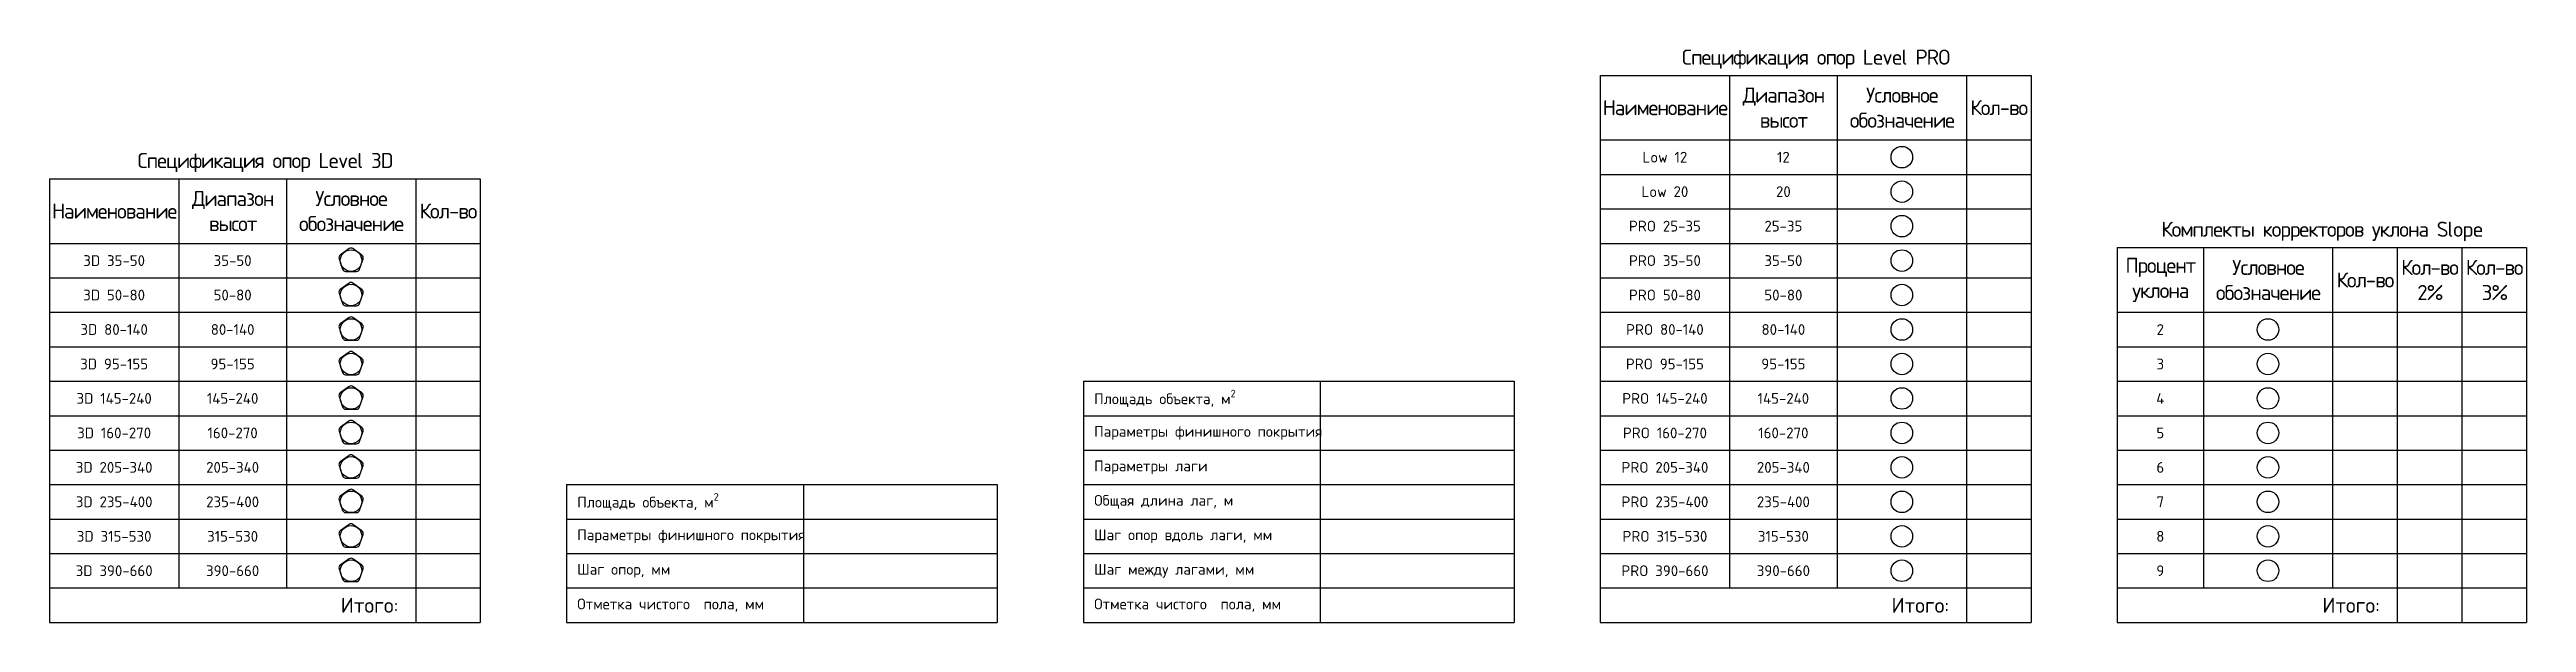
# Model space of a CAD drawing. Header units: millimetres. Extents: x 0 to 57500, y 0 to 13299.
import ezdxf
from ezdxf.enums import TextEntityAlignment as Align

# ---------------------------------------------------------------- set-up
doc = ezdxf.new("R2010")
doc.units = ezdxf.units.MM
doc.styles.add('isocpeur', font='isocpeur.ttf')

# ---------------------------------------------------------------- blocks, each defined once
blk = doc.blocks.new('OPOR_SUPPORT_SPEC_3D')
for p, q in [((0, 10300), (0, 8800)), ((0, 10300), (10000, 10300)), ((3000, 10300), (3000, 8800)), ((5500, 10300), (5500, 8800)), ((8500, 10300), (8500, 8800)), ((10000, 10300), (10000, 8800)), ((0, 8800), (10000, 8800)), ((0, 8800), (0, 0)), ((3000, 8800), (3000, 800)), ((5500, 8800), (5500, 800)), ((8500, 8800), (8500, 0)), ((10000, 8800), (10000, 0)), ((0, 8000), (10000, 8000)), ((0, 7200), (10000, 7200)), ((0, 6400), (10000, 6400)), ((0, 5600), (10000, 5600)), ((0, 4800), (10000, 4800)), ((0, 4000), (10000, 4000)), ((0, 3200), (10000, 3200)), ((0, 2400), (10000, 2400)), ((0, 1600), (10000, 1600)), ((0, 800), (10000, 800)), ((0, 0), (10000, 0))]:
    blk.add_line(p, q)
at = {"color": 92}
blk.add_lwpolyline([(7198, 8202), (7277, 8444, 0.32492), (7250, 8528), (7044, 8677, 0.32492), (6956, 8677), (6750, 8528, 0.32492), (6723, 8444), (6802, 8202, 0.32492), (6873, 8150), (7127, 8150, 0.32492)], format="xyb", close=True, dxfattribs=at)
at = {"color": 131}
blk.add_lwpolyline([(7198, 7402), (7277, 7644, 0.32492), (7250, 7728), (7044, 7877, 0.32492), (6956, 7877), (6750, 7728, 0.32492), (6723, 7644), (6802, 7402, 0.32492), (6873, 7350), (7127, 7350, 0.32492)], format="xyb", close=True, dxfattribs=at)
at = {"color": 30}
blk.add_lwpolyline([(7198, 6602), (7277, 6844, 0.32492), (7250, 6928), (7044, 7077, 0.32492), (6956, 7077), (6750, 6928, 0.32492), (6723, 6844), (6802, 6602, 0.32492), (6873, 6550), (7127, 6550, 0.32492)], format="xyb", close=True, dxfattribs=at)
at = {"color": 160}
blk.add_lwpolyline([(7198, 5802), (7277, 6044, 0.32492), (7250, 6128), (7044, 6277, 0.32492), (6956, 6277), (6750, 6128, 0.32492), (6723, 6044), (6802, 5802, 0.32492), (6873, 5750), (7127, 5750, 0.32492)], format="xyb", close=True, dxfattribs=at)
at = {"color": 60}
blk.add_lwpolyline([(7198, 5002), (7277, 5244, 0.32492), (7250, 5328), (7044, 5477, 0.32492), (6956, 5477), (6750, 5328, 0.32492), (6723, 5244), (6802, 5002, 0.32492), (6873, 4950), (7127, 4950, 0.32492)], format="xyb", close=True, dxfattribs=at)
at = {"color": 134}
blk.add_lwpolyline([(7198, 4202), (7277, 4444, 0.32492), (7250, 4528), (7044, 4677, 0.32492), (6956, 4677), (6750, 4528, 0.32492), (6723, 4444), (6802, 4202, 0.32492), (6873, 4150), (7127, 4150, 0.32492)], format="xyb", close=True, dxfattribs=at)
at = {"color": 42}
blk.add_lwpolyline([(7198, 3402), (7277, 3644, 0.32492), (7250, 3728), (7044, 3877, 0.32492), (6956, 3877), (6750, 3728, 0.32492), (6723, 3644), (6802, 3402, 0.32492), (6873, 3350), (7127, 3350, 0.32492)], format="xyb", close=True, dxfattribs=at)
at = {"color": 26}
blk.add_lwpolyline([(7198, 2602), (7277, 2844, 0.32492), (7250, 2928), (7044, 3077, 0.32492), (6956, 3077), (6750, 2928, 0.32492), (6723, 2844), (6802, 2602, 0.32492), (6873, 2550), (7127, 2550, 0.32492)], format="xyb", close=True, dxfattribs=at)
at = {"color": 6}
blk.add_lwpolyline([(7198, 1802), (7277, 2044, 0.32492), (7250, 2128), (7044, 2277, 0.32492), (6956, 2277), (6750, 2128, 0.32492), (6723, 2044), (6802, 1802, 0.32492), (6873, 1750), (7127, 1750, 0.32492)], format="xyb", close=True, dxfattribs=at)
at = {"color": 163}
blk.add_lwpolyline([(7198, 1002), (7277, 1244, 0.32492), (7250, 1328), (7044, 1477, 0.32492), (6956, 1477), (6750, 1328, 0.32492), (6723, 1244), (6802, 1002, 0.32492), (6873, 950), (7127, 950, 0.32492)], format="xyb", close=True, dxfattribs=at)
at = {"color": 92}
blk.add_circle((7000, 8400), 250, dxfattribs=at)
at = {"color": 131}
blk.add_circle((7000, 7600), 250, dxfattribs=at)
at = {"color": 30}
blk.add_circle((7000, 6800), 250, dxfattribs=at)
at = {"color": 160}
blk.add_circle((7000, 6000), 250, dxfattribs=at)
at = {"color": 60}
blk.add_circle((7000, 5200), 250, dxfattribs=at)
at = {"color": 134}
blk.add_circle((7000, 4400), 250, dxfattribs=at)
at = {"color": 42}
blk.add_circle((7000, 3600), 250, dxfattribs=at)
at = {"color": 26}
blk.add_circle((7000, 2800), 250, dxfattribs=at)
at = {"color": 6}
blk.add_circle((7000, 2000), 250, dxfattribs=at)
at = {"color": 163}
blk.add_circle((7000, 1200), 250, dxfattribs=at)
at = {"ltscale": 30, "attachment_point": 5, "style": 'isocpeur'}
for s, insert, char_height, width in [('\\pxqc;{\\T0.9;Спецификация опор Level 3D}', (5000, 10675), 350, 10000), ('\\pxqc;{\\T0.9;Диапазон высот}', (4250, 9550), 350, 2500), ('\\pxqc;{\\T0.9;Условное обозначение}', (7000, 9550), 350, 3000), ('\\pxqc;{\\T0.9;Наименование}', (1500, 9550), 350, 3000), ('\\pxqc;{\\T0.9;Кол-во}', (9250, 9550), 350, 1500), ('\\pxqc;3D 35-50', (1500, 8400), 250, 3000), ('\\pxqc;35-50', (4250, 8400), 250, 2500), ('\\pxqc;3D 50-80', (1500, 7600), 250, 3000), ('\\pxqc;50-80', (4250, 7600), 250, 2500), ('\\pxqc;3D 80-140', (1500, 6800), 250, 3000), ('\\pxqc;80-140', (4250, 6800), 250, 2500), ('\\pxqc;3D 95-155', (1500, 6000), 250, 3000), ('\\pxqc;95-155', (4250, 6000), 250, 2500), ('\\pxqc;3D 145-240', (1500, 5200), 250, 3000), ('\\pxqc;145-240', (4250, 5200), 250, 2500), ('\\pxqc;3D 160-270', (1500, 4400), 250, 3000), ('\\pxqc;160-270', (4250, 4400), 250, 2500), ('\\pxqc;3D 205-340', (1500, 3600), 250, 3000), ('\\pxqc;205-340', (4250, 3600), 250, 2500), ('\\pxqc;3D 235-400', (1500, 2800), 250, 3000), ('\\pxqc;235-400', (4250, 2800), 250, 2500), ('\\pxqc;3D 315-530', (1500, 2000), 250, 3000), ('\\pxqc;315-530', (4250, 2000), 250, 2500), ('\\pxqc;3D 390-660', (1500, 1200), 250, 3000), ('\\pxqc;390-660', (4250, 1200), 250, 2500), ('\\pxr1.14286,qr;Итого:', (7000, 400), 350, 3000)]:
    blk.add_mtext(s, dxfattribs=dict(at, insert=insert, char_height=char_height, width=width))
at = {"style": 'isocpeur'}
for tag, p in [('SUP_3D_35_50', (9250, 8400)), ('SUP_3D_50_80', (9250, 7600)), ('SUP_3D_80_140', (9250, 6800)), ('SUP_3D_95_155', (9250, 6000)), ('SUP_3D_145_240', (9250, 5200)), ('SUP_3D_160_270', (9250, 4400)), ('SUP_3D_205_340', (9250, 3600)), ('SUP_3D_235_400', (9250, 2800)), ('SUP_3D_315_530', (9250, 2000)), ('SUP_3D_390_660', (9250, 1200)), ('SUP_TOTAL', (9250, 400))]:
    blk.add_attdef(tag, text='', height=250, dxfattribs=at).set_placement(p, align=Align.MIDDLE_CENTER)
blk = doc.blocks.new('OPOR_PARAMS_TILE')
for p, q in [((0, 3200), (0, 0)), ((0, 3200), (10000, 3200)), ((5500, 3200), (5500, 0)), ((10000, 3200), (10000, 0)), ((0, 2400), (10000, 2400)), ((0, 1600), (10000, 1600)), ((0, 800), (10000, 800)), ((0, 0), (10000, 0))]:
    blk.add_line(p, q)
at = {"ltscale": 30, "char_height": 250, "width": 5500, "attachment_point": 5, "style": 'isocpeur'}
for s, insert in [('\\A1;\\pxl1,ql;Площадь объекта, м{\\H0.7x;\\S2^ ;}', (2750, 2800)), ('\\pxl1,ql;Параметры финишного покрытия', (2750, 2000)), ('\\pxi1,ql;Шаг опор, мм', (2750, 1200)), ('\\pxi1,ql;Отметка чистого  пола, мм', (2750, 400))]:
    blk.add_mtext(s, dxfattribs=dict(at, insert=insert))
at = {"style": 'isocpeur'}
for tag, p in [('AREA', (7750, 2800)), ('COVERING', (7750, 2000)), ('STEP_SUPPORT', (7750, 1200)), ('FLOOR', (7750, 400))]:
    blk.add_attdef(tag, text='', height=250, dxfattribs=at).set_placement(p, align=Align.MIDDLE_CENTER)
blk = doc.blocks.new('OPOR_PARAMS_BOARD')
for p, q in [((0, 5600), (0, 0)), ((0, 5600), (10000, 5600)), ((5500, 5600), (5500, 0)), ((10000, 5600), (10000, 0)), ((0, 4800), (10000, 4800)), ((0, 4000), (10000, 4000)), ((0, 3200), (10000, 3200)), ((0, 2400), (10000, 2400)), ((0, 1600), (10000, 1600)), ((0, 800), (10000, 800)), ((0, 0), (10000, 0))]:
    blk.add_line(p, q)
at = {"ltscale": 30, "char_height": 250, "width": 5500, "attachment_point": 5, "style": 'isocpeur'}
for s, insert in [('\\A1;\\pxl1,ql;Площадь объекта, м{\\H0.7x;\\S2^ ;}', (2750, 5200)), ('\\pxl1,ql;Параметры финишного покрытия', (2750, 4400)), ('\\pxi1,ql;Параметры лаги', (2750, 3600)), ('\\pxi1,ql;Общая длина лаг, м', (2750, 2800)), ('\\pxi1,ql;Шаг опор вдоль лаги, мм', (2750, 2000)), ('\\pxi1,ql;Шаг между лагами, мм', (2750, 1200)), ('\\pxi1,ql;Отметка чистого  пола, мм', (2750, 400))]:
    blk.add_mtext(s, dxfattribs=dict(at, insert=insert))
at = {"style": 'isocpeur'}
for tag, p in [('AREA', (7750, 5200)), ('COVERING', (7750, 4400)), ('LAG_TYPE', (7750, 3600)), ('LAG_LENGTH', (7750, 2800)), ('STEP_X', (7750, 2000)), ('STEP_Y', (7750, 1200)), ('FLOOR', (7750, 400))]:
    blk.add_attdef(tag, text='', height=250, dxfattribs=at).set_placement(p, align=Align.MIDDLE_CENTER)
blk = doc.blocks.new('OPOR_SUPPORT_SPEC_PRO')
for p, q in [((0, 12700), (0, 11200)), ((0, 12700), (10000, 12700)), ((3000, 12700), (3000, 11200)), ((5500, 12700), (5500, 11200)), ((8500, 12700), (8500, 11200)), ((10000, 12700), (10000, 11200)), ((0, 11200), (10000, 11200)), ((0, 11200), (0, 0)), ((3000, 11200), (3000, 800)), ((5500, 11200), (5500, 800)), ((8500, 11200), (8500, 0)), ((10000, 11200), (10000, 0)), ((0, 10400), (10000, 10400)), ((0, 9600), (10000, 9600)), ((0, 8800), (10000, 8800)), ((0, 8000), (10000, 8000)), ((0, 7200), (10000, 7200)), ((0, 6400), (10000, 6400)), ((0, 5600), (10000, 5600)), ((0, 4800), (10000, 4800)), ((0, 4000), (10000, 4000)), ((0, 3200), (10000, 3200)), ((0, 2400), (10000, 2400)), ((0, 1600), (10000, 1600)), ((0, 800), (10000, 800)), ((0, 0), (10000, 0))]:
    blk.add_line(p, q)
at = {"color": 221}
blk.add_circle((7000, 10800), 250, dxfattribs=at)
at = {"color": 2}
blk.add_circle((7000, 10000), 250, dxfattribs=at)
at = {"color": 1}
blk.add_circle((7000, 9200), 250, dxfattribs=at)
at = {"color": 92}
blk.add_circle((7000, 8400), 250, dxfattribs=at)
at = {"color": 131}
blk.add_circle((7000, 7600), 250, dxfattribs=at)
at = {"color": 30}
blk.add_circle((7000, 6800), 250, dxfattribs=at)
at = {"color": 160}
blk.add_circle((7000, 6000), 250, dxfattribs=at)
at = {"color": 60}
blk.add_circle((7000, 5200), 250, dxfattribs=at)
at = {"color": 134}
blk.add_circle((7000, 4400), 250, dxfattribs=at)
at = {"color": 42}
blk.add_circle((7000, 3600), 250, dxfattribs=at)
at = {"color": 26}
blk.add_circle((7000, 2800), 250, dxfattribs=at)
at = {"color": 6}
blk.add_circle((7000, 2000), 250, dxfattribs=at)
at = {"color": 163}
blk.add_circle((7000, 1200), 250, dxfattribs=at)
at = {"ltscale": 30, "attachment_point": 5, "style": 'isocpeur'}
for s, insert, char_height, width in [('\\pxqc;{\\T0.9;Спецификация опор Level PRO}', (5000, 13075), 350, 10000), ('\\pxqc;{\\T0.9;Наименование}', (1500, 11950), 350, 3000), ('\\pxqc;{\\T0.9;Диапазон высот}', (4250, 11950), 350, 2500), ('\\pxqc;{\\T0.9;Условное обозначение}', (7000, 11950), 350, 3000), ('\\pxqc;{\\T0.9;Кол-во}', (9250, 11950), 350, 1500), ('\\pxqc;Low 12', (1500, 10800), 250, 3000), ('\\pxqc;12', (4250, 10800), 250, 2500), ('\\pxqc;Low 20', (1500, 10000), 250, 3000), ('\\pxqc;20', (4250, 10000), 250, 2500), ('\\pxqc;PRO 25-35', (1500, 9200), 250, 3000), ('\\pxqc;25-35', (4250, 9200), 250, 2500), ('\\pxqc;PRO 35-50', (1500, 8400), 250, 3000), ('\\pxqc;35-50', (4250, 8400), 250, 2500), ('\\pxqc;PRO 50-80', (1500, 7600), 250, 3000), ('\\pxqc;50-80', (4250, 7600), 250, 2500), ('\\pxqc;PRO 80-140', (1500, 6800), 250, 3000), ('\\pxqc;80-140', (4250, 6800), 250, 2500), ('\\pxqc;PRO 95-155', (1500, 6000), 250, 3000), ('\\pxqc;95-155', (4250, 6000), 250, 2500), ('\\pxqc;PRO 145-240', (1500, 5200), 250, 3000), ('\\pxqc;145-240', (4250, 5200), 250, 2500), ('\\pxqc;PRO 160-270', (1500, 4400), 250, 3000), ('\\pxqc;160-270', (4250, 4400), 250, 2500), ('\\pxqc;PRO 205-340', (1500, 3600), 250, 3000), ('\\pxqc;205-340', (4250, 3600), 250, 2500), ('\\pxqc;PRO 235-400', (1500, 2800), 250, 3000), ('\\pxqc;235-400', (4250, 2800), 250, 2500), ('\\pxqc;PRO 315-530', (1500, 2000), 250, 3000), ('\\pxqc;315-530', (4250, 2000), 250, 2500), ('\\pxqc;PRO 390-660', (1500, 1200), 250, 3000), ('\\pxqc;390-660', (4250, 1200), 250, 2500), ('\\pxr1.14286,qr;Итого:', (7000, 400), 350, 3000)]:
    blk.add_mtext(s, dxfattribs=dict(at, insert=insert, char_height=char_height, width=width))
at = {"style": 'isocpeur'}
for tag, p in [('SUP_PRO_LOW12', (9250, 10800)), ('SUP_PRO_LOW20', (9250, 10000)), ('SUP_PRO_25_35', (9250, 9200)), ('SUP_PRO_35_50', (9250, 8400)), ('SUP_PRO_50_80', (9250, 7600)), ('SUP_PRO_80_140', (9250, 6800)), ('SUP_PRO_95_155', (9250, 6000)), ('SUP_PRO_145_240', (9250, 5200)), ('SUP_PRO_160_270', (9250, 4400)), ('SUP_PRO_205_340', (9250, 3600)), ('SUP_PRO_235_400', (9250, 2800)), ('SUP_PRO_315_530', (9250, 2000)), ('SUP_PRO_390_660', (9250, 1200)), ('SUP_TOTAL', (9250, 400))]:
    blk.add_attdef(tag, text='', height=250, dxfattribs=at).set_placement(p, align=Align.MIDDLE_CENTER)
blk = doc.blocks.new('table_slope')
for p, q in [((0, 8700), (0, 7200)), ((0, 8700), (9500, 8700)), ((2000, 8700), (2000, 7200)), ((5000, 8700), (5000, 7200)), ((6500, 8700), (6500, 7200)), ((8000, 8700), (8000, 7200)), ((9500, 8700), (9500, 7200)), ((0, 7200), (9500, 7200)), ((0, 7200), (0, 0)), ((2000, 7200), (2000, 800)), ((5000, 7200), (5000, 800)), ((6500, 7200), (6500, 0)), ((8000, 7200), (8000, 0)), ((9500, 7200), (9500, 0)), ((0, 6400), (9500, 6400)), ((0, 5600), (9500, 5600)), ((0, 4800), (9500, 4800)), ((0, 4000), (9500, 4000)), ((0, 3200), (9500, 3200)), ((0, 2400), (9500, 2400)), ((0, 1600), (9500, 1600)), ((0, 800), (9500, 800)), ((0, 0), (9500, 0))]:
    blk.add_line(p, q)
at = {"color": 12}
blk.add_circle((3500, 6800), 250, dxfattribs=at)
at = {"color": 111}
blk.add_circle((3500, 6000), 250, dxfattribs=at)
at = {"color": 161}
blk.add_circle((3500, 5200), 250, dxfattribs=at)
at = {"color": 64}
blk.add_circle((3500, 4400), 250, dxfattribs=at)
at = {"color": 242}
blk.add_circle((3500, 3600), 250, dxfattribs=at)
at = {"color": 5}
blk.add_circle((3500, 2800), 250, dxfattribs=at)
at = {"color": 55}
blk.add_circle((3500, 2000), 250, dxfattribs=at)
at = {"color": 249}
blk.add_circle((3500, 1200), 250, dxfattribs=at)
at = {"ltscale": 30, "attachment_point": 5, "style": 'isocpeur'}
for s, insert, char_height, width in [('\\pxqc;{\\T0.9;Комплекты корректоров уклона Slope}', (4750, 9075), 350, 9500), ('\\pxqc;{\\T0.9;Процент уклона}', (1000, 7950), 350, 2000), ('\\pxqc;{\\T0.9;Условное обозначение}', (3500, 7950), 350, 3000), ('\\pxqc;{\\T0.9;Кол-во}', (5750, 7950), 350, 1500), ('\\pxqc;{\\T0.9;Кол-во 2%}', (7250, 7950), 350, 1500), ('\\pxqc;{\\T0.9;Кол-во 3%}', (8750, 7950), 350, 1500), ('\\pxqc;2', (1000, 6800), 250, 2000), ('\\pxqc;3', (1000, 6000), 250, 2000), ('\\pxqc;4', (1000, 5200), 250, 2000), ('\\pxqc;5', (1000, 4400), 250, 2000), ('\\pxqc;6', (1000, 3600), 250, 2000), ('\\pxqc;7', (1000, 2800), 250, 2000), ('\\pxqc;8', (1000, 2000), 250, 2000), ('\\pxqc;9', (1000, 1200), 250, 2000), ('\\pxr1.14286,qr;Итого:', (5750, 400), 350, 1500)]:
    blk.add_mtext(s, dxfattribs=dict(at, insert=insert, char_height=char_height, width=width))
at = {"style": 'isocpeur'}
for tag, p in [('P2', (5750, 6800)), ('P2-2', (7250, 6800)), ('P3', (5750, 6000)), ('P3-3', (8750, 6000)), ('P4', (5750, 5200)), ('P4-2', (7250, 5200)), ('P5', (5750, 4400)), ('P5-2', (7250, 4400)), ('P5-3', (8750, 4400)), ('P6', (5750, 3600)), ('P6-3', (8750, 3600)), ('P7', (5750, 2800)), ('P7-2', (7250, 2800)), ('P7-3', (8750, 2800)), ('P8', (5750, 2000)), ('P8-2', (7250, 2000)), ('P8-3', (8750, 2000)), ('P9', (5750, 1200)), ('P9-3', (8750, 1200)), ('P2-ALL', (7250, 400)), ('P3-ALL', (8750, 400))]:
    blk.add_attdef(tag, text='', height=250, dxfattribs=at).set_placement(p, align=Align.MIDDLE_CENTER)

msp = doc.modelspace()

# ---------------------------------------------------------------- block references
for name, p in [('OPOR_SUPPORT_SPEC_PRO', (36000, 0)), ('OPOR_SUPPORT_SPEC_3D', (0, 0)), ('table_slope', (48000, 0)), ('OPOR_PARAMS_BOARD', (24000, 0)), ('OPOR_PARAMS_TILE', (12000, 0))]:
    msp.add_blockref(name, p)

doc.saveas('drawing.dxf')
